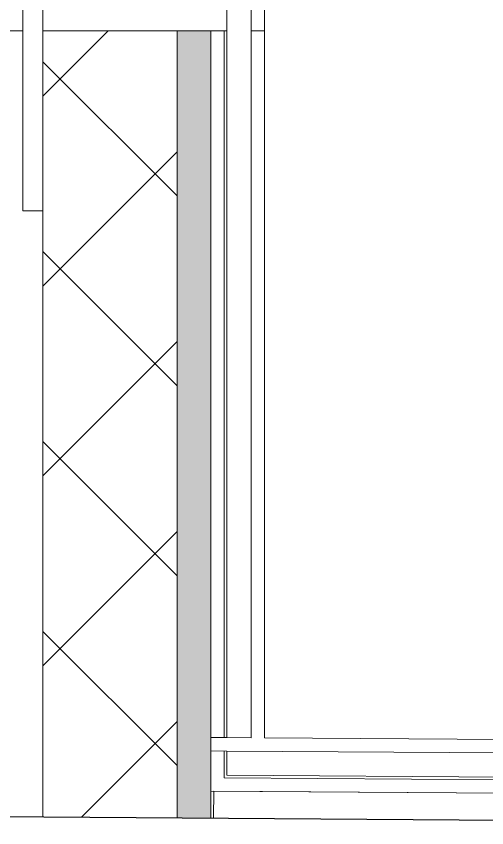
# Model space of a CAD drawing. Header units: millimetres. Extents: x -10438 to 68527, y -5058 to 44223.
# Drawn here: x 44020 to 44371, y 362 to 966 of the extents above; entities that cross this region are included whole.
import ezdxf

# ---------------------------------------------------------------- set-up
doc = ezdxf.new("R2010")
doc.units = ezdxf.units.MM
for name, color, linetype, lineweight in [('Стены внутренние', 7, 'Continuous', 18), ('Стены наружные', 7, 'Continuous', 18), ('Стены несущие', 7, 'Continuous', 30), ('Стены отделка', 7, 'Continuous', 30), ('Стены штриховка', 7, 'Continuous', 9)]:
    doc.layers.add(name, color=color, linetype=linetype, lineweight=lineweight)

msp = doc.modelspace()

# ---------------------------------------------------------------- hatches: boundary and pattern name
at = {"layer": 'Стены внутренние', "lineweight": 9, "true_color": 0x0000ff}
h = msp.add_hatch(dxfattribs=at)
h.set_pattern_fill('FP_2', color=5, style=0, pattern_type=2)
h.set_pattern_definition([(45, (0, 0), (-70.71068, 70.71068), []), (135, (0, 0), (-70.71068, -70.71068), [])])
h.paths.add_polyline_path([(44140, 369.026), (44140, 955), (44040, 955), (44040, 369.727), (44120.856, 369.16)])
h.paths.add_polyline_path([(44040, 1885), (44140, 1885), (44140, 2495), (44040, 2495), (44040, 1902.057)])
h.paths.add_polyline_path([(44140, 3425), (44140, 4353), (44040, 4353), (44040, 3425)])
at = {"layer": 'Стены внутренние'}
h = msp.add_hatch(color=256, dxfattribs=at)
h.paths.add_polyline_path([(44165, 368.851), (44165, 955), (44140, 955), (44140, 369.026), (44144.998, 368.991)])
h.paths.add_polyline_path([(44140, 1885), (44165, 1885), (44165, 2495), (44140, 2495), (44140, 1902.057)])
h.paths.add_polyline_path([(44140, 3425), (44165, 3425), (44165, 4353), (44140, 4353), (44140, 3591.277)])

# ---------------------------------------------------------------- linework, layer by layer
for p, q in [((44025, 1885), (44025, 955)), ((44040, 955), (44040, 1885)), ((44195, 1885), (44195, 955)), ((44205, 955), (44205, 1885))]:
    msp.add_line(p, q, dxfattribs=at)
at = {"layer": 'Стены наружные'}
msp.add_line((44177, 955), (44177, 1885), dxfattribs=at)
at = {"layer": 'Стены несущие'}
msp.add_line((42004.832, 383.977), (48794.341, 336.436), dxfattribs=at)
at = {"layer": 'Стены отделка', "lineweight": 9}
for p, q in [((44015, 955), (44025, 955)), ((44025, 955), (44025, 821.075)), ((44040, 821.075), (44040, 955)), ((44040, 955), (44177, 955)), ((44177, 955), (44177, 428.768)), ((44195, 428.641), (44195, 955)), ((44195, 955), (44205, 955)), ((44205, 955), (44205, 428.57)), ((44025, 821.075), (44040, 821.075)), ((44177, 428.768), (44195, 428.641)), ((44205, 428.57), (48733.883, 396.572)), ((44177, 418.768), (44177, 400.768)), ((48733.959, 386.571), (44177, 418.768)), ((44177, 400.768), (48734.096, 368.569)), ((44165, 398.853), (44165, 368.851)), ((48774.19, 356.286), (44165, 388.852)), ((44167.085, 368.837), (44167.227, 388.836)), ((44167.227, 388.836), (48774.483, 356.284)), ((48774.342, 336.284), (44167.085, 368.837))]:
    msp.add_line(p, q, dxfattribs=at)
at = {"layer": 'Стены штриховка'}
for p, q in [((44140, 955), (44140, 369.026)), ((44165, 955), (44165, 398.853)), ((44175, 955), (44175, 428.782)), ((44040, 821.075), (44040, 369.727)), ((44165, 428.853), (44177, 428.768)), ((44165, 418.853), (44177, 418.768)), ((44175, 418.782), (44175, 398.782)), ((44175, 398.782), (48734.111, 366.569))]:
    msp.add_line(p, q, dxfattribs=at)

doc.saveas('drawing.dxf')
